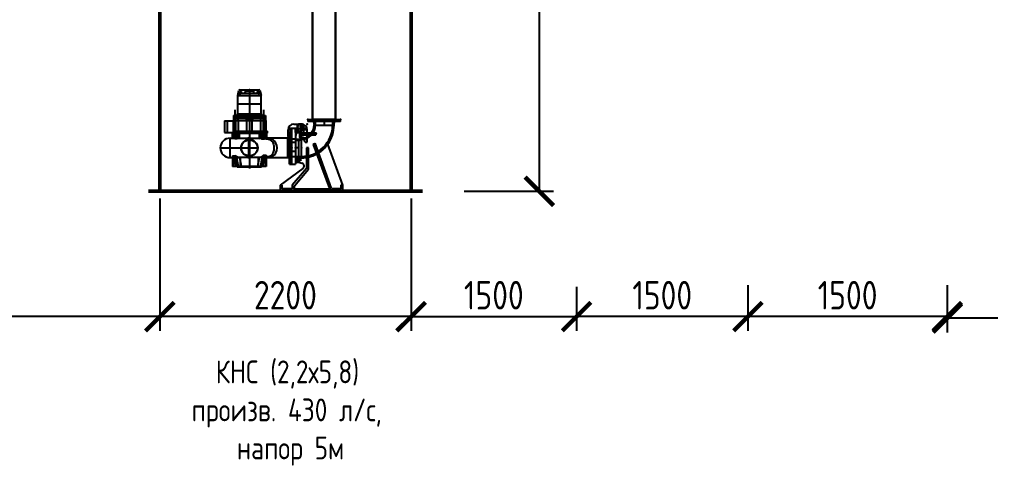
# Model space of a CAD drawing. Header units: millimetres. Extents: x 20530103 to 31271019, y 32092698 to 33532929.
# Drawn here: x 26246613 to 26255115, y 33133380 to 33137289 of the extents above; entities that cross this region are included whole.
import ezdxf

# ---------------------------------------------------------------- set-up
doc = ezdxf.new("R2010")
doc.units = ezdxf.units.MM
doc.layers.add('Труба профиль', color=7, linetype='Continuous', lineweight=50)
doc.styles.add('GOST 2.304', font='GOST.TTF')
doc.styles.get("Standard").update_dxf_attribs({"font": 'arial.ttf'})
doc.dimstyles.new('ISO-25', dxfattribs={"dimtxt": 2.5, "dimasz": 2.5, "dimexe": 1.25, "dimexo": 0.625, "dimtad": 1, "dimtxsty": 'Standard', "dimcen": 2.5, "dimadec": 0, "dimazin": 0, "dimtfac": 1, "dimtmove": 0, "dimatfit": 3, "dimfxl": 1, "dimarcsym": 0})

# ---------------------------------------------------------------- blocks, each defined once
blk = doc.blocks.new('_ArchTick')
at = {"color": 0, "linetype": 'ByBlock', "const_width": 0.15}
blk.add_lwpolyline([(-0.5, -0.5), (0.5, 0.5)], dxfattribs=at)
blk = doc.blocks.new('*D172')
at = {"color": 0, "lineweight": -2, "transparency": 16777216}
for p, q in [((26250506.1, 33140312.1), (26251289.3, 33140312.1)), ((26251164.3, 33140312.1), (26251164.3, 33135783.2)), ((26250506.1, 33135783.2), (26251289.3, 33135783.2))]:
    blk.add_line(p, q, dxfattribs=at)
at = {"color": 0, "lineweight": -2, "transparency": 16777216, "xscale": 250, "yscale": 250, "zscale": 250}
for p, rotation in [((26251164.3, 33140312.1), 90), ((26251164.3, 33135783.2), 270)]:
    blk.add_blockref('_ArchTick', p, dxfattribs=dict(at, rotation=rotation))
at = {"color": 0, "transparency": 16777216, "insert": (26250976.8, 33138047.7), "char_height": 250, "attachment_point": 5, "rotation": 90, "style": 'GOST 2.304'}
blk.add_mtext('4529', dxfattribs=at)
blk = doc.blocks.new('*D175')
at = {"color": 0, "lineweight": -2, "transparency": 16777216}
for p, q in [((26254736.2, 33134960.1), (26254736.2, 33134547.5)), ((26262736.2, 33134947.3), (26262736.2, 33134547.5)), ((26262736.2, 33134672.5), (26254736.2, 33134672.5))]:
    blk.add_line(p, q, dxfattribs=at)
at = {"color": 0, "lineweight": -2, "transparency": 16777216, "xscale": 250, "yscale": 250, "zscale": 250, "rotation": 180}
blk.add_blockref('_ArchTick', (26254736.2, 33134672.5), dxfattribs=at)
at = {"color": 0, "lineweight": -2, "transparency": 16777216, "xscale": 250, "yscale": 250, "zscale": 250}
blk.add_blockref('_ArchTick', (26262736.2, 33134672.5), dxfattribs=at)
at = {"color": 0, "transparency": 16777216, "insert": (26258736.2, 33134860), "char_height": 250, "attachment_point": 5, "style": 'GOST 2.304'}
blk.add_mtext('8000', dxfattribs=at)
blk = doc.blocks.new('*D181')
at = {"color": 0, "lineweight": -2, "transparency": 16777216}
for p, q in [((26252990.7, 33134945.1), (26252990.7, 33134560.3)), ((26254736.2, 33134960.1), (26254736.2, 33134560.3)), ((26254736.2, 33134685.3), (26252990.7, 33134685.3))]:
    blk.add_line(p, q, dxfattribs=at)
at = {"color": 0, "lineweight": -2, "transparency": 16777216, "xscale": 250, "yscale": 250, "zscale": 250, "rotation": 180}
blk.add_blockref('_ArchTick', (26252990.7, 33134685.3), dxfattribs=at)
at = {"color": 0, "lineweight": -2, "transparency": 16777216, "xscale": 250, "yscale": 250, "zscale": 250}
blk.add_blockref('_ArchTick', (26254736.2, 33134685.3), dxfattribs=at)
at = {"color": 0, "transparency": 16777216, "insert": (26253863.5, 33134872.8), "char_height": 250, "attachment_point": 5, "style": 'GOST 2.304'}
blk.add_mtext('1500', dxfattribs=at)
blk = doc.blocks.new('*D182')
at = {"color": 0, "lineweight": -2, "transparency": 16777216}
for p, q in [((26251490.7, 33134945.1), (26251490.7, 33134560.3)), ((26252990.7, 33134960.1), (26252990.7, 33134560.3)), ((26252990.7, 33134685.3), (26251490.7, 33134685.3))]:
    blk.add_line(p, q, dxfattribs=at)
at = {"color": 0, "lineweight": -2, "transparency": 16777216, "xscale": 250, "yscale": 250, "zscale": 250, "rotation": 180}
blk.add_blockref('_ArchTick', (26251490.7, 33134685.3), dxfattribs=at)
at = {"color": 0, "lineweight": -2, "transparency": 16777216, "xscale": 250, "yscale": 250, "zscale": 250}
blk.add_blockref('_ArchTick', (26252990.7, 33134685.3), dxfattribs=at)
at = {"color": 0, "transparency": 16777216, "insert": (26252240.7, 33134872.8), "char_height": 250, "attachment_point": 5, "style": 'GOST 2.304'}
blk.add_mtext('1500', dxfattribs=at)
blk = doc.blocks.new('*D252')
at = {"color": 0, "lineweight": -2, "transparency": 16777216}
for p, q in [((26250042, 33135720.7), (26250042, 33134560.3)), ((26251490.7, 33134945.1), (26251490.7, 33134560.3)), ((26250042, 33134685.3), (26251490.7, 33134685.3))]:
    blk.add_line(p, q, dxfattribs=at)
at = {"color": 0, "lineweight": -2, "transparency": 16777216, "xscale": 250, "yscale": 250, "zscale": 250, "rotation": 180}
blk.add_blockref('_ArchTick', (26250042, 33134685.3), dxfattribs=at)
at = {"color": 0, "lineweight": -2, "transparency": 16777216, "xscale": 250, "yscale": 250, "zscale": 250}
blk.add_blockref('_ArchTick', (26251490.7, 33134685.3), dxfattribs=at)
at = {"color": 0, "transparency": 16777216, "insert": (26250766.3, 33134872.8), "char_height": 250, "attachment_point": 5, "style": 'GOST 2.304'}
blk.add_mtext('1500', dxfattribs=at)
blk = doc.blocks.new('*D253')
at = {"color": 0, "lineweight": -2, "transparency": 16777216}
for p, q in [((26247842, 33135720.7), (26247842, 33134560.3)), ((26250042, 33134960.1), (26250042, 33134560.3)), ((26250042, 33134685.3), (26247842, 33134685.3))]:
    blk.add_line(p, q, dxfattribs=at)
at = {"color": 0, "lineweight": -2, "transparency": 16777216, "xscale": 250, "yscale": 250, "zscale": 250, "rotation": 180}
blk.add_blockref('_ArchTick', (26247842, 33134685.3), dxfattribs=at)
at = {"color": 0, "lineweight": -2, "transparency": 16777216, "xscale": 250, "yscale": 250, "zscale": 250}
blk.add_blockref('_ArchTick', (26250042, 33134685.3), dxfattribs=at)
at = {"color": 0, "transparency": 16777216, "insert": (26248942, 33134872.8), "char_height": 250, "attachment_point": 5, "style": 'GOST 2.304'}
blk.add_mtext('2200', dxfattribs=at)
blk = doc.blocks.new('*D254')
at = {"color": 0, "lineweight": -2, "transparency": 16777216}
for p, q in [((26242884.7, 33138350.4), (26242884.7, 33134560.3)), ((26247842, 33134960.1), (26247842, 33134560.3)), ((26247842, 33134685.3), (26242884.7, 33134685.3))]:
    blk.add_line(p, q, dxfattribs=at)
at = {"color": 0, "lineweight": -2, "transparency": 16777216, "xscale": 250, "yscale": 250, "zscale": 250, "rotation": 180}
blk.add_blockref('_ArchTick', (26242884.7, 33134685.3), dxfattribs=at)
at = {"color": 0, "lineweight": -2, "transparency": 16777216, "xscale": 250, "yscale": 250, "zscale": 250}
blk.add_blockref('_ArchTick', (26247842, 33134685.3), dxfattribs=at)
at = {"color": 0, "transparency": 16777216, "insert": (26245363.3, 33134872.8), "char_height": 250, "attachment_point": 5, "style": 'GOST 2.304'}
blk.add_mtext('1000', dxfattribs=at)

msp = doc.modelspace()

# ---------------------------------------------------------------- linework, layer by layer
at = {"lineweight": 30}
for p, q in [((26249180.4026, 33136413.2213), (26249180.4026, 33137458.4538)), ((26249380.4026, 33136413.2213), (26249380.4026, 33137458.4538))]:
    msp.add_line(p, q, dxfattribs=at)
for p, q in [((26248523.6026, 33136623.3918), (26248523.6026, 33136548.2213)), ((26248523.6026, 33136623.3918), (26248524.1717, 33136623.3918)), ((26248524.1717, 33136623.3918), (26248535.2695, 33136664.8095)), ((26248528.3638, 33136623.3918), (26248528.3638, 33136639.0368)), ((26248528.3638, 33136623.3918), (26248725.4413, 33136623.3918)), ((26248544.1026, 33136641.2213), (26248550.1247, 33136641.2213)), ((26248544.9288, 33136672.2213), (26248708.8763, 33136672.2213)), ((26248545.9026, 33136657.2213), (26248545.9026, 33136645.2213)), ((26248557.9026, 33136657.2213), (26248545.9026, 33136657.2213)), ((26248545.9026, 33136645.2213), (26248557.9026, 33136645.2213)), ((26248703.6804, 33136641.2213), (26248550.1247, 33136641.2213)), ((26248557.9026, 33136645.2213), (26248557.9026, 33136657.2213)), ((26248582.9026, 33136662.2213), (26248582.9026, 33136672.2213)), ((26248582.9026, 33136662.2213), (26248594.6738, 33136662.2213)), ((26248587.9026, 33136647.2213), (26248587.9026, 33136641.2213)), ((26248594.6738, 33136662.2213), (26248659.1313, 33136662.2213)), ((26248626.9026, 33136678.4213), (26248626.9026, 33135982.2963)), ((26248659.1313, 33136662.2213), (26248670.9026, 33136662.2213)), ((26248665.9026, 33136641.2213), (26248665.9026, 33136647.2213)), ((26248670.9026, 33136672.2213), (26248670.9026, 33136662.2213)), ((26248707.9026, 33136657.2213), (26248695.9026, 33136657.2213)), ((26248695.9026, 33136657.2213), (26248695.9026, 33136645.2213)), ((26248695.9026, 33136645.2213), (26248707.9026, 33136645.2213)), ((26248703.6804, 33136641.2213), (26248709.7026, 33136641.2213)), ((26248707.9026, 33136645.2213), (26248707.9026, 33136657.2213)), ((26248718.5356, 33136664.8095), (26248729.6334, 33136623.3918)), ((26248725.4413, 33136639.0368), (26248725.4413, 33136623.3918)), ((26248729.6334, 33136623.3918), (26248730.2026, 33136623.3918)), ((26248730.2026, 33136548.2213), (26248730.2026, 33136623.3918)), ((26248523.4026, 33136548.2213), (26248523.4026, 33136458.5713)), ((26248523.4026, 33136548.2213), (26248730.4026, 33136548.2213)), ((26248730.4026, 33136458.5713), (26248730.4026, 33136548.2213)), ((26248486.9026, 33136448.2213), (26248486.9026, 33136403.2213)), ((26248486.9026, 33136448.2213), (26248766.9026, 33136448.2213)), ((26248489.4026, 33136448.2213), (26248489.4026, 33136403.2213)), ((26248492.222, 33136448.2213), (26248492.222, 33136417.2213)), ((26248501.9026, 33136426.2213), (26248501.9026, 33136403.2213)), ((26248751.9026, 33136426.2213), (26248501.9026, 33136426.2213)), ((26248502.222, 33136285.6213), (26248502.222, 33136497.7213)), ((26248512.222, 33136417.2213), (26248512.222, 33136448.2213)), ((26248730.4026, 33136458.5713), (26248523.4026, 33136458.5713)), ((26248528.6438, 33136403.2213), (26248528.6438, 33136448.2213)), ((26248599.4026, 33136426.2213), (26248599.4026, 33136406.2213)), ((26248654.4026, 33136426.2213), (26248654.4026, 33136406.2213)), ((26248725.1613, 33136448.2213), (26248725.1613, 33136403.2213)), ((26248741.5832, 33136448.2213), (26248741.5832, 33136417.2213)), ((26248751.5832, 33136285.6213), (26248751.5832, 33136497.7213)), ((26248751.9026, 33136403.2213), (26248751.9026, 33136426.2213)), ((26248761.5832, 33136417.2213), (26248761.5832, 33136448.2213)), ((26248764.4026, 33136448.2213), (26248764.4026, 33136403.2213)), ((26248766.9026, 33136448.2213), (26248766.9026, 33136403.2213)), ((26248408.9026, 33136400.2213), (26248408.9026, 33136299.2213)), ((26248408.9026, 33136400.2213), (26248484.4026, 33136400.2213)), ((26248430.7026, 33136400.2213), (26248430.7026, 33136299.2213)), ((26248484.4026, 33136403.2213), (26248486.9026, 33136403.2213)), ((26248484.4026, 33136403.2213), (26248484.4026, 33136291.2213)), ((26248486.9026, 33136403.2213), (26248487.8406, 33136403.2213)), ((26248487.8406, 33136403.2213), (26248765.9645, 33136403.2213)), ((26248492.222, 33136417.2213), (26248512.222, 33136417.2213)), ((26248496.722, 33136417.2213), (26248496.722, 33136403.2213)), ((26248497.222, 33136403.2213), (26248497.222, 33136400.2213)), ((26248497.222, 33136400.2213), (26248507.222, 33136400.2213)), ((26248497.6612, 33136311.2213), (26248497.6612, 33136400.2213)), ((26248501.9026, 33136423.2213), (26248501.9026, 33136403.2213)), ((26248501.9026, 33136423.2213), (26248751.9026, 33136423.2213)), ((26248505.8825, 33136400.2213), (26248505.8825, 33136311.2213)), ((26248507.222, 33136400.2213), (26248507.222, 33136403.2213)), ((26248507.722, 33136403.2213), (26248507.722, 33136417.2213)), ((26248529.2562, 33136403.2213), (26248529.2562, 33136311.2213)), ((26248599.4026, 33136406.2213), (26248654.4026, 33136406.2213)), ((26248601.9026, 33136423.2213), (26248601.9026, 33136311.2213)), ((26248651.9026, 33136311.2213), (26248651.9026, 33136423.2213)), ((26248724.549, 33136403.2213), (26248724.549, 33136311.2213)), ((26248741.5832, 33136417.2213), (26248761.5832, 33136417.2213)), ((26248746.0832, 33136417.2213), (26248746.0832, 33136403.2213)), ((26248746.5832, 33136403.2213), (26248746.5832, 33136311.2213)), ((26248751.9026, 33136403.2213), (26248751.9026, 33136423.2213)), ((26248756.5832, 33136311.2213), (26248756.5832, 33136403.2213)), ((26248757.0832, 33136403.2213), (26248757.0832, 33136417.2213)), ((26248765.9645, 33136403.2213), (26248766.9026, 33136403.2213)), ((26248766.9026, 33136403.2213), (26248769.4026, 33136403.2213)), ((26248769.4026, 33136403.2213), (26248769.4026, 33136291.2213)), ((26249014.9026, 33136371.2213), (26249081.9026, 33136371.2213)), ((26249044.4026, 33136371.2213), (26249044.4026, 33136306.2213)), ((26249051.5555, 33136362.1621), (26249045.5877, 33136305.3821)), ((26249088.2989, 33136370.2213), (26249060.5062, 33136370.2213)), ((26249069.9026, 33136370.2213), (26249069.9026, 33136306.1272)), ((26249078.9026, 33136362.1621), (26249069.9026, 33136362.1621)), ((26249078.9026, 33136370.2213), (26249078.9026, 33136300.0308)), ((26249104.3905, 33136294.2213), (26249097.2496, 33136362.1621)), ((26249104.4026, 33136294.2213), (26249104.4026, 33136365.8727)), ((26249137.9026, 33136410.2213), (26249137.9026, 33136394.2213)), ((26249422.9026, 33136410.2213), (26249137.9026, 33136410.2213)), ((26249422.9026, 33136394.2213), (26249137.9026, 33136394.2213)), ((26249158.037, 33136410.2213), (26249158.037, 33136394.2213)), ((26249169.537, 33136414.1713), (26249169.537, 33136393.2713)), ((26249175.6097, 33136413.2213), (26249174.9026, 33136412.5142)), ((26249174.9026, 33136412.5142), (26249174.9026, 33136410.2213)), ((26249385.9026, 33136412.5142), (26249174.9026, 33136412.5142)), ((26249385.1955, 33136413.2213), (26249175.6097, 33136413.2213)), ((26249181.037, 33136394.2213), (26249181.037, 33136410.2213)), ((26249185.4026, 33136413.2213), (26249188.4426, 33136394.2213)), ((26249188.4426, 33136394.2213), (26249193.4026, 33136363.2213)), ((26249193.4026, 33136363.2213), (26249367.4026, 33136363.2213)), ((26249197.4026, 33136413.2213), (26249205.4026, 33136363.2213)), ((26249205.4026, 33136413.2213), (26249205.4026, 33136394.2213)), ((26249222.9806, 33136410.2213), (26249222.9806, 33136394.2213)), ((26249234.4806, 33136414.1713), (26249234.4806, 33136393.2713)), ((26249245.9806, 33136394.2213), (26249245.9806, 33136410.2213)), ((26249280.4026, 33136415.7213), (26249280.4026, 33136360.7213)), ((26249314.8246, 33136410.2213), (26249314.8246, 33136394.2213)), ((26249326.3246, 33136414.1713), (26249326.3246, 33136393.2713)), ((26249337.8246, 33136394.2213), (26249337.8246, 33136410.2213)), ((26249355.4026, 33136394.2213), (26249355.4026, 33136413.2213)), ((26249355.4026, 33136363.2213), (26249363.4026, 33136413.2213)), ((26249367.4026, 33136363.2213), (26249372.3626, 33136394.2213)), ((26249372.3626, 33136394.2213), (26249375.4026, 33136413.2213)), ((26249379.7681, 33136410.2213), (26249379.7681, 33136394.2213)), ((26249385.9026, 33136412.5142), (26249385.1955, 33136413.2213)), ((26249385.9026, 33136410.2213), (26249385.9026, 33136412.5142)), ((26249391.2681, 33136414.1713), (26249391.2681, 33136393.2713)), ((26249402.7681, 33136394.2213), (26249402.7681, 33136410.2213)), ((26249422.9026, 33136394.2213), (26249422.9026, 33136410.2213)), ((26248408.9026, 33136299.2213), (26248484.4026, 33136299.2213)), ((26248469.4026, 33136299.2213), (26248469.4026, 33136291.2213)), ((26248469.4026, 33136291.2213), (26248495.8148, 33136291.2213)), ((26248474.4026, 33136295.7213), (26248474.4026, 33136291.2213)), ((26248474.4026, 33136295.7213), (26248495.8148, 33136295.7213)), ((26248474.4026, 33136291.2213), (26248474.4026, 33136248.2213)), ((26248491.9026, 33136295.7213), (26248491.9026, 33136248.2213)), ((26248495.8148, 33136295.7213), (26248495.8148, 33136245.116)), ((26248534.114, 33136295.7213), (26248495.8148, 33136295.7213)), ((26248495.8148, 33136291.2213), (26248534.114, 33136291.2213)), ((26248496.1555, 33136245.6697), (26248496.1555, 33136295.7213)), ((26248496.5697, 33136311.2213), (26248757.2354, 33136311.2213)), ((26248496.5697, 33136295.7213), (26248496.5697, 33136311.2213)), ((26248496.5697, 33136291.2213), (26248496.5697, 33136295.7213)), ((26248498.3632, 33136244.1293), (26248498.3632, 33136295.7213)), ((26248501.3181, 33136295.7213), (26248501.3181, 33136248.1547)), ((26248511.8639, 33136243.3665), (26248511.8639, 33136295.7213)), ((26248521.121, 33136244.4792), (26248521.121, 33136295.7213)), ((26248719.6911, 33136295.7213), (26248534.114, 33136295.7213)), ((26248534.114, 33136291.2213), (26248719.6911, 33136291.2213)), ((26248540.3879, 33136291.2213), (26248540.3879, 33136295.7213)), ((26248540.3879, 33136247.5517), (26248540.3879, 33136291.2213)), ((26248576.9026, 33136311.2213), (26248576.9026, 33136291.2213)), ((26248596.9026, 33136311.2213), (26248596.9026, 33136291.2213)), ((26248620.9026, 33136069.7213), (26248620.9026, 33136256.7213)), ((26248656.9026, 33136311.2213), (26248656.9026, 33136291.2213)), ((26248676.9026, 33136311.2213), (26248676.9026, 33136291.2213)), ((26248713.4172, 33136295.7213), (26248713.4172, 33136291.2213)), ((26248713.4172, 33136291.2213), (26248713.4172, 33136246.7961)), ((26248757.9904, 33136295.7213), (26248719.6911, 33136295.7213)), ((26248719.6911, 33136291.2213), (26248757.9904, 33136291.2213)), ((26248732.6841, 33136242.296), (26248732.6841, 33136295.7213)), ((26248741.9412, 33136240.4531), (26248741.9412, 33136295.7213)), ((26248752.4871, 33136246.7961), (26248752.4871, 33136295.7213)), ((26248755.4419, 33136240.4531), (26248755.4419, 33136295.7213)), ((26248757.2354, 33136311.2213), (26248757.2354, 33136295.7213)), ((26248757.2354, 33136295.7213), (26248757.2354, 33136291.2213)), ((26248757.6496, 33136242.296), (26248757.6496, 33136295.7213)), ((26248757.9904, 33136295.7213), (26248779.4026, 33136295.7213)), ((26248757.9904, 33136241.5403), (26248757.9904, 33136295.7213)), ((26248757.9904, 33136291.2213), (26248784.4026, 33136291.2213)), ((26248761.9026, 33136248.2213), (26248761.9026, 33136295.7213)), ((26248769.4026, 33136311.2213), (26248784.4026, 33136311.2213)), ((26248779.4026, 33136291.2213), (26248779.4026, 33136295.7213)), ((26248779.4026, 33136246.7961), (26248779.4026, 33136291.2213)), ((26248784.4026, 33136291.2213), (26248784.4026, 33136311.2213)), ((26248963.8442, 33136069.7213), (26248963.8442, 33136256.7213)), ((26248964.9026, 33136263.2213), (26248964.9026, 33136321.2213)), ((26248965.1055, 33136325.7213), (26248996.9026, 33136325.7213)), ((26248967.0512, 33136335.7213), (26249059.1026, 33136335.7213)), ((26248997.8526, 33136274.0868), (26248976.9526, 33136274.0868)), ((26248977.9026, 33136229.591), (26248977.9026, 33136305.7213)), ((26248993.9026, 33136305.7213), (26248977.9026, 33136305.7213)), ((26248993.9026, 33136285.5868), (26248977.9026, 33136285.5868)), ((26248977.9026, 33136262.5868), (26248993.9026, 33136262.5868)), ((26248993.9026, 33136217.8451), (26248993.9026, 33136305.7213)), ((26248996.1955, 33136268.7213), (26248993.9026, 33136268.7213)), ((26248996.9026, 33136268.0142), (26248996.1955, 33136268.7213)), ((26248996.1955, 33136216.8527), (26248996.1955, 33136268.7213)), ((26248996.9026, 33136216.5737), (26248996.9026, 33136325.7213)), ((26249030.4026, 33136299.2213), (26249030.4026, 33136325.7213)), ((26249030.4026, 33136325.7213), (26249059.1026, 33136325.7213)), ((26249030.4026, 33136299.2213), (26249030.4026, 33136020.7213)), ((26249039.9384, 33136298.8095), (26249030.4026, 33136263.2213)), ((26249057.9026, 33136306.2213), (26249037.4026, 33136306.2213)), ((26249043.7371, 33136335.7213), (26249043.7371, 33136325.7213)), ((26249044.1026, 33136335.7213), (26249044.1026, 33136325.7213)), ((26249044.4026, 33136306.2213), (26249044.4026, 33136304.7659)), ((26249044.4026, 33136304.7659), (26249044.4026, 33136294.2213)), ((26249080.4026, 33136294.2213), (26249044.4026, 33136294.2213)), ((26249056.1477, 33136335.7213), (26249056.1477, 33136325.7213)), ((26249068.4026, 33136306.2213), (26249057.9026, 33136306.2213)), ((26249059.1026, 33136335.7213), (26249059.1026, 33136325.7213)), ((26249067.9026, 33136255.7213), (26249067.9026, 33136296.2213)), ((26249080.4026, 33136294.2213), (26249131.9026, 33136294.2213)), ((26249080.4026, 33136253.2213), (26249080.4026, 33136294.2213)), ((26249080.4026, 33136278.2213), (26249131.9026, 33136278.2213)), ((26249089.1026, 33136335.7213), (26249089.1026, 33136325.7213)), ((26249089.1026, 33136335.7213), (26249129.7539, 33136335.7213)), ((26249089.1026, 33136325.7213), (26249131.6997, 33136325.7213)), ((26249094.1026, 33136335.7213), (26249094.1026, 33136325.7213)), ((26249100.9026, 33136335.7213), (26249100.9026, 33136325.7213)), ((26249105.0243, 33136278.2213), (26249105.0243, 33136294.2213)), ((26249115.9026, 33136335.7213), (26249115.9026, 33136325.7213)), ((26249120.9026, 33136335.7213), (26249120.9026, 33136325.7213)), ((26249131.9026, 33136213.2213), (26249131.9026, 33136321.2213)), ((26249131.9026, 33136294.2213), (26249213.6675, 33136294.2213)), ((26249131.9026, 33136278.2213), (26249209.0017, 33136278.2213)), ((26249155.0243, 33136278.2213), (26249155.0243, 33136294.2213)), ((26249209.0017, 33136278.2213), (26249213.6675, 33136294.2213)), ((26248456.9026, 33136073.9713), (26248456.9026, 33136252.4713)), ((26248456.9026, 33136248.2213), (26248495.5226, 33136248.2057)), ((26248490.9111, 33136248.2213), (26248779.4026, 33136248.2213)), ((26248495.5226, 33136248.2057), (26248501.3181, 33136248.1547)), ((26248511.8639, 33136243.3665), (26248498.3632, 33136244.1293)), ((26248540.3879, 33136247.5517), (26248521.121, 33136244.4792)), ((26248540.3879, 33136247.5517), (26248713.4172, 33136246.7961)), ((26248620.9026, 33136232.6355), (26248620.9026, 33136248.2213)), ((26248626.9026, 33136246.7961), (26248626.9026, 33136078.3076)), ((26248755.4419, 33136240.4531), (26248741.9412, 33136240.4531)), ((26248752.4871, 33136246.7961), (26248757.9904, 33136246.7961)), ((26248757.6496, 33136242.296), (26248757.9904, 33136241.5183)), ((26248757.9904, 33136241.5183), (26248757.9614, 33136241.3219)), ((26248757.9904, 33136246.7961), (26248779.4026, 33136246.7961)), ((26248759.2855, 33136246.7961), (26248759.2855, 33136248.2213)), ((26248967.2056, 33136248.2213), (26248779.4026, 33136248.2213)), ((26248963.8442, 33136248.2213), (26248963.8442, 33136078.2213)), ((26248996.9026, 33136248.2213), (26248967.2056, 33136248.2213)), ((26248997.8526, 33136209.1433), (26248976.9526, 33136209.1433)), ((26248996.9026, 33136238.2213), (26248977.9026, 33136238.2213)), ((26248977.9026, 33136020.7213), (26248977.9026, 33136229.591)), ((26248993.9026, 33136220.6433), (26248977.9026, 33136220.6433)), ((26248977.9026, 33136197.6433), (26248993.9026, 33136197.6433)), ((26248993.9026, 33136020.7213), (26248993.9026, 33136217.8451)), ((26248996.1955, 33136057.7213), (26248996.1955, 33136216.8527)), ((26249030.4026, 33136239.2213), (26248996.9026, 33136239.2213)), ((26248996.9026, 33136020.7213), (26248996.9026, 33136216.5737)), ((26248996.9026, 33136213.2213), (26249030.4026, 33136213.2213)), ((26249080.4026, 33136238.2213), (26249030.4026, 33136238.2213)), ((26249030.4026, 33136231.2213), (26249065.4026, 33136231.2213)), ((26249055.4026, 33136231.2213), (26249055.4026, 33136037.2213)), ((26249093.1322, 33136253.2213), (26249070.4026, 33136253.2213)), ((26249080.4026, 33136246.2213), (26249080.4026, 33136253.2213)), ((26249080.4026, 33136246.2213), (26249080.4026, 33136076.3651)), ((26249115.9026, 33136213.2213), (26249102.417, 33136246.9352)), ((26249115.9026, 33136213.2213), (26249131.9026, 33136213.2213)), ((26249186.0981, 33136193.4319), (26249335.4026, 33135783.2213)), ((26249345.6212, 33135807.7744), (26249201.4127, 33136203.9839)), ((26249314.1838, 33136196.742), (26249314.124, 33136196.9061)), ((26249445.4026, 33135836.2213), (26249314.124, 33136196.9061)), ((26248367.6526, 33136163.2213), (26248546.1526, 33136163.2213)), ((26248479.8448, 33136089.6106), (26248479.8448, 33136000.2213)), ((26248503.8962, 33136092.5891), (26248480.7847, 33136090.3442)), ((26248480.7847, 33136090.3442), (26248480.7847, 33136000.2213)), ((26248481.0164, 33136088.049), (26248481.0164, 33136000.2213)), ((26248503.8962, 33136092.5891), (26248503.8962, 33136000.2213)), ((26248509.3006, 33136090.5446), (26248509.3006, 33136000.2213)), ((26248550.7776, 33136163.2213), (26248703.0276, 33136163.2213)), ((26248620.9026, 33136078.2213), (26248620.9026, 33136093.8071)), ((26248744.5045, 33136094.7641), (26248744.5045, 33136000.2213)), ((26248749.909, 33136097.5783), (26248749.909, 33136000.2213)), ((26248773.0204, 33136097.5783), (26248749.909, 33136097.5783)), ((26248772.7888, 33136094.7641), (26248772.7888, 33136000.2213)), ((26248773.0204, 33136097.5783), (26248773.0204, 33136000.2213)), ((26248773.9603, 33136000.2213), (26248773.9603, 33136096.8253)), ((26248814.5237, 33136094.9388), (26248813.1572, 33136093.9609)), ((26248997.8526, 33136117.2993), (26248976.9526, 33136117.2993)), ((26248993.9026, 33136128.7993), (26248977.9026, 33136128.7993)), ((26248977.9026, 33136105.7993), (26248993.9026, 33136105.7993)), ((26248977.9026, 33136088.2213), (26248996.9026, 33136088.2213)), ((26248996.9026, 33136135.8325), (26249030.4026, 33136135.8325)), ((26248996.9026, 33136087.2213), (26249030.4026, 33136087.2213)), ((26249055.4026, 33136163.2213), (26249030.4026, 33136163.2213)), ((26249030.4026, 33136088.2213), (26249080.4026, 33136088.2213)), ((26249143.4026, 33136163.2213), (26249125.4026, 33136163.2213)), ((26249125.4026, 33136163.2213), (26249125.4026, 33135982.807)), ((26249143.4026, 33135976.2555), (26249143.4026, 33136163.2213)), ((26248456.9026, 33136078.2213), (26248479.8448, 33136078.2213)), ((26248479.8448, 33136078.2213), (26248541.3076, 33136078.2213)), ((26248773.9603, 33136000.2213), (26248479.8448, 33136000.2213)), ((26248486.0954, 33136078.2213), (26248505.543, 33136000.2213)), ((26248514.2042, 33136078.2213), (26248528.1196, 33136000.2213)), ((26248520.9026, 33136000.2213), (26248520.9026, 33135997.2213)), ((26248711.332, 33136078.3076), (26248541.3076, 33136078.2213)), ((26248556.4039, 33136000.2213), (26248542.4885, 33136078.2213)), ((26248546.9026, 33136078.2213), (26248546.9026, 33135997.2213)), ((26248773.9603, 33136078.2213), (26248554.8493, 33136078.2213)), ((26248711.332, 33136078.3076), (26248697.4012, 33136000.2213)), ((26248706.9026, 33135997.2213), (26248706.9026, 33136078.2213)), ((26248725.6855, 33136000.2213), (26248739.6163, 33136078.3076)), ((26248732.9026, 33135997.2213), (26248732.9026, 33136000.2213)), ((26248767.7312, 33136078.3076), (26248739.6163, 33136078.3076)), ((26248748.2621, 33136000.2213), (26248767.7312, 33136078.3076)), ((26248773.9603, 33136078.2213), (26248977.9026, 33136078.2213)), ((26248997.8526, 33136052.3558), (26248976.9526, 33136052.3558)), ((26248977.9026, 33136078.2213), (26248996.9026, 33136078.2213)), ((26248993.9026, 33136063.8558), (26248977.9026, 33136063.8558)), ((26248977.9026, 33136040.8558), (26248993.9026, 33136040.8558)), ((26248977.9026, 33136020.7213), (26248993.9026, 33136020.7213)), ((26248993.9026, 33136057.7213), (26248996.1955, 33136057.7213)), ((26248996.1955, 33136057.7213), (26248996.9026, 33136058.4284)), ((26248996.9026, 33136020.7213), (26249030.4026, 33136020.7213)), ((26249055.4026, 33136067.2473), (26249030.4026, 33136067.2473)), ((26249055.4026, 33136058.6507), (26249030.4026, 33136058.6507)), ((26249055.4026, 33136041.2223), (26249030.4026, 33136041.2223)), ((26249030.4026, 33136037.2213), (26249055.4026, 33136037.2213)), ((26249054.9026, 33136060.2213), (26249075.9026, 33136060.2213)), ((26249055.4026, 33136076.3651), (26249080.4026, 33136076.3651)), ((26249055.4026, 33136037.2213), (26249087.1704, 33136028.2878)), ((26249065.4026, 33136049.7213), (26249065.4026, 33136070.7213)), ((26248520.9026, 33135997.2213), (26248732.9026, 33135997.2213)), ((26249095.2736, 33135984.1252), (26248895.4026, 33135836.2213)), ((26249125.4026, 33135982.807), (26249002.4026, 33135836.2213)), ((26249020.4026, 33135829.6698), (26249143.4026, 33135976.2555)), ((26248895.4026, 33135836.2213), (26248913.4026, 33135836.2213)), ((26248895.4026, 33135836.2213), (26248895.4026, 33135783.2213)), ((26248913.4026, 33135804.2213), (26248913.4026, 33135836.2213)), ((26249002.4026, 33135836.2213), (26249002.4026, 33135804.2213)), ((26249445.4026, 33135836.2213), (26249427.4026, 33135836.2213)), ((26249427.4026, 33135836.2213), (26249427.4026, 33135809.6213)), ((26249445.4026, 33135786.8213), (26249445.4026, 33135836.2213)), ((26248895.4026, 33135819.7636), (26248913.4026, 33135819.7636)), ((26248895.4026, 33135814.8014), (26248913.4026, 33135814.8014)), ((26248895.4026, 33135783.2213), (26249020.4026, 33135783.2213)), ((26249002.4026, 33135804.2213), (26248913.4026, 33135804.2213)), ((26248945.4026, 33135804.2213), (26248945.4026, 33135783.2213)), ((26248965.4026, 33135804.2213), (26248965.4026, 33135783.2213)), ((26249020.4026, 33135819.2213), (26249002.4026, 33135819.2213)), ((26249020.4026, 33135783.2213), (26249020.4026, 33135829.6698)), ((26249020.4026, 33135805.2213), (26249327.3952, 33135805.2213)), ((26249020.4026, 33135795.2213), (26249331.0349, 33135795.2213)), ((26249341.4548, 33135819.2213), (26249322.2996, 33135819.2213)), ((26249335.4026, 33135783.2213), (26249441.8026, 33135783.2213)), ((26249422.0026, 33135804.2213), (26249350.6955, 33135804.2213)), ((26249375.4026, 33135804.2213), (26249375.4026, 33135783.2213)), ((26249395.4026, 33135804.2213), (26249395.4026, 33135783.2213)), ((26249445.4026, 33135819.7636), (26249427.4026, 33135819.7636)), ((26249427.4026, 33135814.8014), (26249445.4026, 33135814.8014))]:
    msp.add_line(p, q)
for points in [[(26248544.3202, 33136641.2213), (26248540.5689, 33136640.8803), (26248534.0064, 33136638.4827), (26248528.6202, 33136634.0523), (26248526.0093, 33136630.2496)], [(26248550.1247, 33136641.2213), (26248548.1625, 33136641.1409), (26248540.2709, 33136639.059), (26248533.9337, 33136634.5718), (26248529.8519, 33136628.5454), (26248528.3638, 33136623.3918)], [(26248725.4413, 33136623.3918), (26248724.4739, 33136627.2451), (26248723.0395, 33136630.3616), (26248718.551, 33136635.8153), (26248712.5356, 33136639.4969), (26248705.3883, 33136641.1604), (26248703.6804, 33136641.2213)], [(26248727.7959, 33136630.2496), (26248726.3339, 33136632.5977), (26248721.3777, 33136637.4831), (26248715.0846, 33136640.4534), (26248709.4849, 33136641.2213)], [(26248654.4026, 33136411.4576), (26248639.6682, 33136413.2331), (26248624.3299, 33136413.7265), (26248611.8459, 33136413.035), (26248599.4026, 33136411.4576)], [(26248498.3632, 33136244.1293), (26248496.6041, 33136244.4187), (26248495.8418, 33136244.9612), (26248495.8148, 33136245.1066)], [(26248496.1555, 33136245.6697), (26248498.7109, 33136247.3648), (26248501.3181, 33136248.1547)], [(26248521.121, 33136244.4792), (26248517.8126, 33136243.8123), (26248514.5394, 33136243.4118), (26248511.8639, 33136243.3665)], [(26248620.9026, 33136093.8071), (26248609.9478, 33136095.5368), (26248599.6309, 33136098.8021), (26248590.2206, 33136103.4188), (26248581.6508, 33136109.3307), (26248572.5895, 33136118.1032), (26248565.1498, 33136128.5358), (26248559.9456, 33136139.7013), (26248556.7513, 33136151.8038), (26248555.8114, 33136162.5827), (26248556.5522, 33136173.3819), (26248558.7583, 33136183.1886), (26248562.3051, 33136192.4687), (26248567.295, 33136201.3545), (26248573.4235, 33136209.2994), (26248581.447, 33136216.9445), (26248590.526, 33136223.2027), (26248601.9796, 33136228.5324), (26248614.4978, 33136231.8353), (26248620.9026, 33136232.6355)], [(26248620.9026, 33136232.6355), (26248630.2678, 33136232.7846), (26248639.5471, 33136231.765), (26248648.3769, 33136229.6379), (26248656.71, 33136226.498), (26248667.6355, 33136220.3698), (26248677.2716, 33136212.4396), (26248685.4401, 33136202.7561), (26248691.8158, 33136191.5544), (26248695.7446, 33136180.3059), (26248697.7119, 33136168.4121), (26248697.6928, 33136157.8791), (26248696.092, 33136147.5059), (26248693.0954, 33136137.9313), (26248688.8172, 33136129.0029), (26248682.9843, 33136120.3772), (26248676.0311, 33136112.8101), (26248666.9855, 33136105.6328), (26248656.8448, 33136100.0054), (26248647.7797, 33136096.6247), (26248638.1404, 33136094.4447), (26248629.5484, 33136093.6258), (26248620.9026, 33136093.8071)], [(26248732.6841, 33136242.296), (26248723.1777, 33136244.9584), (26248713.4172, 33136246.7961)], [(26248741.9412, 33136240.4531), (26248739.2834, 33136240.6678), (26248736.2788, 33136241.2612), (26248733.1207, 33136242.154), (26248732.6841, 33136242.296)], [(26248752.4871, 33136246.7961), (26248755.084, 33136244.9743), (26248757.6496, 33136242.296)], [(26248757.9614, 33136241.3219), (26248757.1118, 33136240.6552), (26248755.4419, 33136240.4531)], [(26248759.2855, 33136246.7961), (26248770.3153, 33136243.3831), (26248770.6466, 33136243.2468)], [(26248770.6466, 33136243.2468), (26248785.803, 33136242.261), (26248793.1651, 33136240.9453), (26248800.3384, 33136238.9065), (26248808.7433, 33136235.2016)], [(26248808.7433, 33136235.2016), (26248808.9994, 33136235.0604), (26248814.5435, 33136231.4891)], [(26248814.5435, 33136231.4891), (26248817.3277, 33136229.2634), (26248821.26, 33136225.5001), (26248825.0174, 33136221.0553), (26248828.6673, 33136215.6796), (26248832.0266, 33136209.4448), (26248835.3188, 33136201.4827), (26248838.0959, 33136192.1987), (26248840.0926, 33136182.1211), (26248841.2705, 33136170.8961), (26248841.4829, 33136161.2157), (26248840.9439, 33136151.2777), (26248839.8261, 33136142.6478), (26248838.1178, 33136134.3326), (26248835.7753, 33136126.2758), (26248832.9135, 33136118.9229), (26248827.7056, 33136109.2248), (26248821.6674, 33136101.3801), (26248816.4104, 33136096.4092), (26248814.5237, 33136094.9388)], [(26249186.0981, 33136193.4319), (26249200.494, 33136203.2899), (26249201.4127, 33136203.9839)], [(26248480.7847, 33136090.3442), (26248480.1443, 33136090.1468), (26248479.8613, 33136089.7691), (26248479.8448, 33136089.6225)], [(26248479.8448, 33136089.6225), (26248479.9401, 33136089.2281), (26248480.4561, 33136088.5282), (26248481.0164, 33136088.049)], [(26248481.0164, 33136088.049), (26248490.203, 33136082.5187), (26248500.1976, 33136079.1533), (26248509.0754, 33136078.2213)], [(26248509.3006, 33136090.5446), (26248507.7999, 33136091.5491), (26248506.4759, 33136092.1456), (26248505.07, 33136092.5258), (26248504.0774, 33136092.5999), (26248503.8962, 33136092.5891)], [(26248541.3076, 33136078.2213), (26248531.8834, 33136079.2088), (26248522.4592, 33136082.2611), (26248515.7537, 33136085.8304), (26248509.3006, 33136090.5446)], [(26248744.5045, 33136094.7641), (26248735.9052, 33136087.3379), (26248726.2716, 33136081.9105), (26248718.9395, 33136079.4648), (26248711.332, 33136078.3076)], [(26248739.6163, 33136078.3076), (26248746.229, 33136079.2355), (26248752.809, 33136081.2038), (26248763.0699, 33136086.5643), (26248772.7888, 33136094.7641)], [(26248749.909, 33136097.5783), (26248748.9537, 33136097.4508), (26248747.9213, 33136097.1033), (26248746.8281, 33136096.5565), (26248745.6281, 33136095.756), (26248744.5045, 33136094.7641)], [(26248808.1917, 33136090.9434), (26248805.0727, 33136089.4141), (26248799.067, 33136087.1102), (26248785.2227, 33136084.1048), (26248770.6466, 33136083.1958)], [(26248772.7888, 33136094.7641), (26248773.6891, 33136095.9463), (26248773.96, 33136096.8035), (26248773.9603, 33136096.8288)], [(26248773.9603, 33136096.8288), (26248773.7917, 33136097.3146), (26248773.338, 33136097.5493), (26248773.0204, 33136097.5783)], [(26248479.9467, 33136078.2536), (26248480.4635, 33136078.2601), (26248480.7847, 33136078.2591)], [(26248770.6466, 33136083.1958), (26248762.2484, 33136080.356), (26248753.4911, 33136078.6773), (26248749.203, 33136078.3076)]]:
    msp.add_lwpolyline(points)
for centre, radius in [((26248626.9026, 33136163.2213), 72.5), ((26249065.4026, 33136060.2213), 10)]:
    msp.add_circle(centre, radius)
for centre, radius, start, end in [((26248544.1026, 33136620.5213), 20.7, 149.99999998, 172.02890925), ((26248544.1026, 33136620.5213), 20.7, 138.46931822, 149.99999998), ((26248544.9288, 33136662.2213), 10, 90, 165.0000001), ((26248607.9026, 33136647.2213), 20, 131.40962212, 180), ((26248645.9026, 33136647.2213), 20, 0, 48.59037788), ((26248708.8763, 33136662.2213), 10, 14.9999999, 90), ((26248709.7026, 33136620.5213), 20.7, 87.44254595, 90), ((26248709.7026, 33136620.5213), 20.7, 30.00000002, 40.60523174), ((26248709.7026, 33136620.5213), 20.7, 7.97109075, 30.00000002), ((26248513.0526, 33136458.5713), 10.35, 270, 0), ((26248740.7526, 33136458.5713), 10.35, 180, 270), ((26249014.9026, 33136321.2213), 50, 90, 180), ((26249060.5062, 33136361.2213), 9, 90, 173.99999993), ((26249080.4026, 33136363.2213), 275, 270, 0), ((26249080.4026, 33136363.2213), 125, 270, 0), ((26249081.9026, 33136321.2213), 50, 0, 90), ((26249088.2989, 33136361.2213), 9, 6.00000007, 90), ((26249080.4026, 33136363.2213), 113, 322.40846115, 0), ((26249080.4026, 33136363.2213), 287, 324.56425143, 0), ((26249014.9026, 33136263.2213), 50, 180, 248.89980401), ((26249037.4026, 33136299.2213), 7, 90, 180), ((26249049.5976, 33136296.2213), 10, 90, 165.0000001), ((26249057.9026, 33136296.2213), 10, 0, 90), ((26249070.4026, 33136255.7213), 2.5, 180, 270), ((26249068.4026, 33136294.2213), 12, 0, 90), ((26249080.4026, 33136363.2213), 116.6693, 280.48125141, 296.19442082), ((26249080.4026, 33136363.2213), 116.6693, 296.19442082, 313.23462776), ((26248456.9026, 33136163.2213), 85, 90, 270), ((26248763.9026, 33136163.2213), 85, 53.36327153, 79.49315792), ((26249065.4026, 33136246.2213), 15, 270, 0), ((26249080.4026, 33136363.2213), 116.6693, 270, 280.48125141), ((26249093.1322, 33136243.2213), 10, 21.80140957, 90), ((26249080.4026, 33136363.2213), 286.8562, 301.92020605, 324.56450504), ((26248763.9026, 33136163.2213), 85, 276.7955476, 306.58322581), ((26249080.4026, 33136363.2213), 286.8562, 282.68684584, 298.2677988), ((26248763.9026, 33136163.2213), 85, 272.58162991, 276.7955476), ((26249080.4026, 33136363.2213), 286.8562, 270, 279.02544177), ((26249080.4026, 33136004.2213), 25, 306.501322, 74.29337329), ((26249350.6955, 33135809.6213), 5.4, 199.99999998, 270), ((26249422.0026, 33135809.6213), 5.4, 270, 0.00000085), ((26249441.8026, 33135786.8213), 3.6, 270, 0)]:
    msp.add_arc(centre, radius, start, end)
for start_param, end_param in [(3.341720888, 3.485403711), (3.141592654, 3.341720888), (0, 3.141592654), (5.939374249, 6.083057073), (6.083057073, 6.283185307)]:
    msp.add_ellipse((26248795.3968, 33136163.2213), major_axis=(0, -85), ratio=0.863832962, start_param=start_param, end_param=end_param)
for p in [(26248626.9026, 33136672.2213), (26248626.9026, 33136403.2213), (26248626.9026, 33136403.2213), (26249131.9026, 33136371.2213), (26249137.9026, 33136413.2213), (26249280.4026, 33136413.2213), (26249280.4026, 33136413.2213), (26249422.9026, 33136413.2213), (26248626.9026, 33136295.7213), (26248626.9026, 33136291.2213), (26249074.4026, 33136294.2213), (26248996.9026, 33136163.2213), (26248996.9026, 33136163.2213), (26248996.9026, 33136163.2213, -142.5), (26248996.9026, 33136163.2213, 142.5), (26248996.9026, 33136163.2213), (26249030.4026, 33136163.2213), (26249030.4026, 33136163.2213), (26249082.4026, 33136163.2213), (26248626.9026, 33136000.2213), (26249065.4026, 33136060.2213), (26248626.9026, 33135997.2213), (26248955.4026, 33135783.2213, -142.5), (26248955.4026, 33135783.2213, 142.5), (26248955.4026, 33135783.2213, -107.5), (26248955.4026, 33135783.2213, 107.5), (26249385.4026, 33135783.2213, -142.5), (26249385.4026, 33135783.2213, 142.5), (26249385.4026, 33135783.2213, -107.5), (26249385.4026, 33135783.2213, 107.5), (26249445.4026, 33135783.2213)]:
    msp.add_point(p)
at = {"layer": 'Труба профиль'}
for p, q in [((26250041.9878, 33135783.2213), (26250041.9878, 33140312.1178)), ((26247841.9878, 33137781.3076), (26247841.9878, 33135783.2213)), ((26247741.9878, 33135783.2213), (26250141.9878, 33135783.2213))]:
    msp.add_line(p, q, dxfattribs=at)

# ---------------------------------------------------------------- texts
at = {"lineweight": 20, "insert": (26247787.1629, 33134301.3365), "char_height": 200, "width": 2330.966134, "attachment_point": 1, "style": 'GOST 2.304'}
msp.add_mtext('\\pi544.2;КНС (2,2х5,8)\\P\\pi333.34;произв. 430 л/с,\\P\\pi729.77;напор 5м', dxfattribs=at)

# ---------------------------------------------------------------- dimensions: what is measured, and where the dimension line sits
for base, p1, p2, angle, picture, middle in [((26251164.331, 33135783.2213), (26250443.6495, 33140312.1178), (26250443.6495, 33135783.2213), 90, '*D172', (26250976.831, 33138047.6695)), ((26247841.9878, 33134685.3199), (26250041.9878, 33135022.6397), (26247841.9878, 33135783.2213), 180, '*D253', (26248941.9878, 33134872.8199)), ((26251490.7068, 33134685.3199), (26252990.7068, 33135022.6397), (26251490.7068, 33135007.6397), 180, '*D182', (26252240.7068, 33134872.8199)), ((26254736.2193, 33134672.5281), (26262736.2193, 33135009.848), (26254736.2193, 33135022.6397), 180, '*D175', (26258736.2193, 33134860.0281))]:
    dim = msp.add_linear_dim(base=base, p1=p1, p2=p2, angle=angle, dimstyle='ISO-25', override={"dimscale": 100, "dimdec": 0, "dimlfac": 1, "dimtxsty": 'GOST 2.304', "dimblk1": 'ArchTick', "dimblk2": 'ArchTick', "dimsah": 1})
    dim.commit()
    dim.dimension.update_dxf_attribs({"geometry": picture, "text_midpoint": middle})
for base, p1, p2, text, picture, middle in [((26242884.6962, 33134685.3199), (26247841.9878, 33135022.6397), (26242884.6962, 33138412.8523), '1000', '*D254', (26245363.342, 33134872.8199)), ((26252990.7068, 33134685.3199), (26254736.2193, 33135022.6397), (26252990.7068, 33135007.6397), '1500', '*D181', (26253863.463, 33134872.8199))]:
    dim = msp.add_linear_dim(base=base, p1=p1, p2=p2, angle=180, text=text, dimstyle='ISO-25', override={"dimscale": 100, "dimdec": 0, "dimlfac": 1, "dimtxsty": 'GOST 2.304', "dimblk1": 'ArchTick', "dimblk2": 'ArchTick', "dimsah": 1})
    dim.commit()
    dim.dimension.update_dxf_attribs({"geometry": picture, "text_midpoint": middle})
dim = msp.add_linear_dim(base=(26251490.7068, 33134685.3199), p1=(26250041.9878, 33135783.2213), p2=(26251490.7068, 33135007.6397), text='1500', dimstyle='ISO-25', override={"dimscale": 100, "dimdec": 0, "dimtxsty": 'GOST 2.304', "dimblk1": 'ArchTick', "dimblk2": 'ArchTick', "dimsah": 1})
dim.commit()
dim.dimension.update_dxf_attribs({"geometry": '*D252', "text_midpoint": (26250766.3473, 33134872.8199)})

doc.saveas('drawing.dxf')
